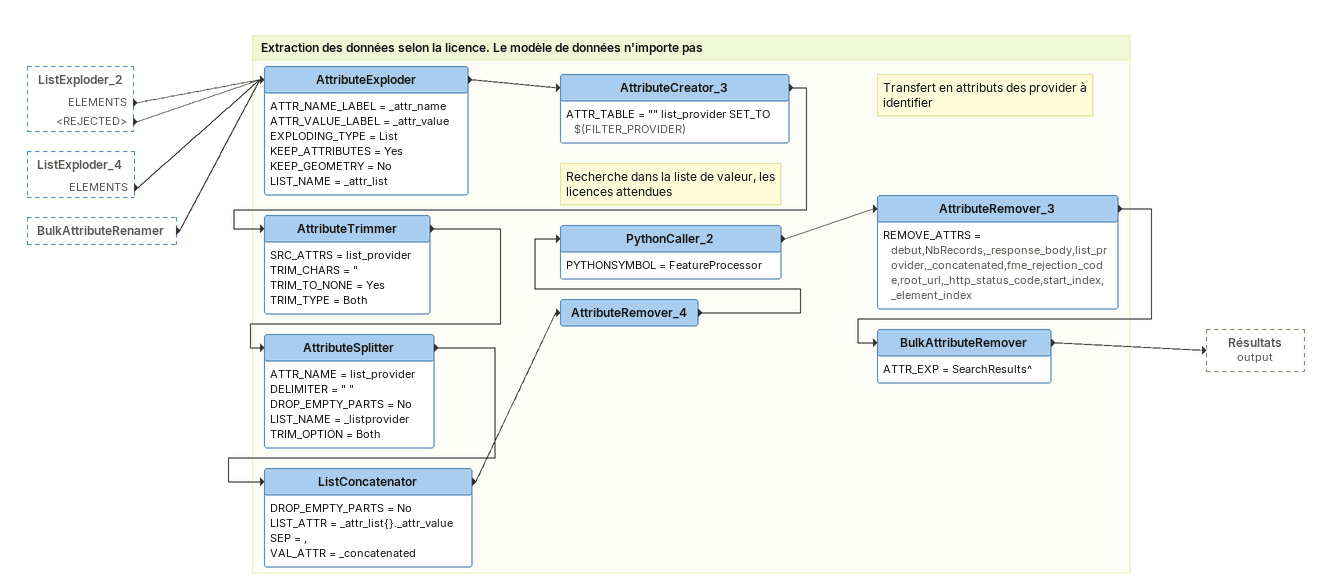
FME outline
ListExploder_2 [outside]
    ELEMENTS -> AttributeExploder
    <REJECTED> -> AttributeExploder
ListExploder_4 [outside]
    ELEMENTS -> AttributeExploder
BulkAttributeRenamer [outside]
    -> AttributeExploder

Bookmark: Extraction des données selon la licence. Le modèle de données n'importe pas
AttributeExploder
    ATTR_NAME_LABEL = _attr_name
    ATTR_VALUE_LABEL = _attr_value
    EXPLODING_TYPE = List
    KEEP_ATTRIBUTES = Yes
    KEEP_GEOMETRY = No
    LIST_NAME = _attr_list
    -> AttributeCreator_3
Note: Transfert en attributs des provider à identifier
AttributeCreator_3
    ATTR_TABLE = "" list_provider SET_TO $(FILTER_PROVIDER)
    -> AttributeTrimmer
AttributeTrimmer
    SRC_ATTRS = list_provider
    TRIM_CHARS = "
    TRIM_TO_NONE = Yes
    TRIM_TYPE = Both
    -> AttributeSplitter
AttributeSplitter
    ATTR_NAME = list_provider
    DELIMITER = " "
    DROP_EMPTY_PARTS = No
    LIST_NAME = _listprovider
    TRIM_OPTION = Both
    -> ListConcatenator
ListConcatenator
    DROP_EMPTY_PARTS = No
    LIST_ATTR = _attr_list{}._attr_value
    SEP = ,
    VAL_ATTR = _concatenated
    -> AttributeRemover_4
AttributeRemover_4
    -> PythonCaller_2
Note: Recherche dans la liste de valeur, les licences attendues
PythonCaller_2
    PYTHONSYMBOL = FeatureProcessor
    -> AttributeRemover_3
AttributeRemover_3
    REMOVE_ATTRS = debut,NbRecords,_response_body,list_provider,_concatenated,fme_rejection_code,root_url,_http_status_code,start_index,_element_index
    -> BulkAttributeRemover
BulkAttributeRemover
    ATTR_EXP = SearchResults^
    -> Résultats (output)
